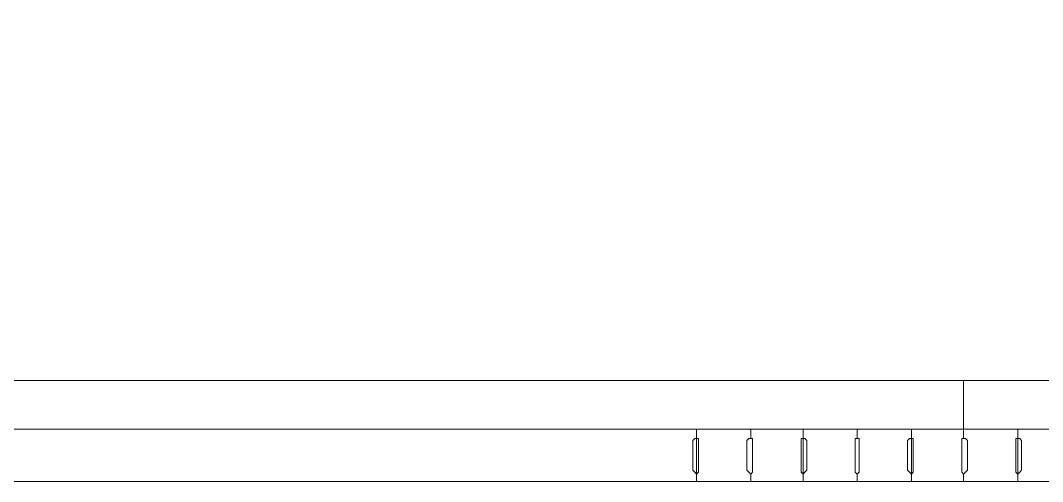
# Model space of a CAD drawing. Header units: millimetres. Extents: x -750 to 104995, y 68 to 66109.
# Drawn here: x 66581 to 72300, y 53164 to 55741 of the extents above; entities that cross this region are included whole.
import ezdxf

# ---------------------------------------------------------------- set-up
doc = ezdxf.new("R2010")
doc.units = ezdxf.units.MM
doc.layers.add('PDF_형상', color=7, linetype='Continuous')

msp = doc.modelspace()

# ---------------------------------------------------------------- linework, layer by layer
at = {"layer": 'PDF_형상', "lineweight": 5}
for points in [[(64836.1, 53456.9), (60175.4, 53456.9), (60175.4, 53728.6), (92329.8, 53728.6), (100282.3, 53728.6), (100282.3, 65160.8)], [(71858.4, 53456.9), (71858.4, 53404.6), (71848, 53404.6), (71848, 53394.2), (71848, 53227), (71848, 53216.5), (71858.4, 53206.1), (71858.4, 53164.3), (71858.4, 53206.1), (71868.9, 53216.5), (71879.3, 53227), (71879.3, 53394.2), (71868.9, 53404.6), (71858.4, 53404.6), (71858.4, 53456.9), (71858.4, 53728.6)], [(70364.1, 53456.9), (70364.1, 53404.6), (70353.7, 53404.6), (70343.2, 53394.2), (70343.2, 53227), (70353.7, 53216.5), (70364.1, 53206.1), (70364.1, 53164.3)], [(70959.7, 53456.9), (70959.7, 53404.6), (70949.3, 53404.6), (70949.3, 53394.2), (70949.3, 53227), (70949.3, 53216.5), (70959.7, 53206.1), (70959.7, 53164.3)], [(71565.8, 53456.9), (71565.8, 53404.6), (71555.4, 53404.6), (71544.9, 53394.2), (71544.9, 53227), (71555.4, 53216.5), (71565.8, 53206.1), (71565.8, 53164.3)], [(72161.5, 53456.9), (72161.5, 53404.6), (72151, 53404.6), (72151, 53394.2), (72151, 53227), (72151, 53216.5), (72161.5, 53206.1), (72161.5, 53164.3)], [(64773.4, 53164.3), (77961.2, 53164.3)]]:
    msp.add_lwpolyline(points, dxfattribs=at)
for points in [[(77961.2, 53456.9), (64836.1, 53456.9)], [(70364.1, 53456.9), (70364.1, 53404.6), (70374.6, 53404.6), (70374.6, 53394.2), (70374.6, 53227), (70374.6, 53216.5), (70364.1, 53206.1), (70364.1, 53164.3)], [(70646.2, 53227), (70656.7, 53216.5), (70667.2, 53206.1), (70667.2, 53164.3), (70667.2, 53206.1), (70677.6, 53216.5), (70677.6, 53227), (70677.6, 53394.2), (70677.6, 53404.6), (70667.2, 53404.6), (70667.2, 53456.9), (70667.2, 53404.6), (70656.7, 53404.6), (70646.2, 53394.2)], [(70959.7, 53456.9), (70959.7, 53404.6), (70970.2, 53404.6), (70980.6, 53394.2), (70980.6, 53227), (70970.2, 53216.5), (70959.7, 53206.1), (70959.7, 53164.3)], [(71262.8, 53404.6), (71252.3, 53404.6), (71252.3, 53394.2), (71252.3, 53227), (71252.3, 53216.5), (71262.8, 53206.1), (71262.8, 53164.3), (71262.8, 53206.1), (71273.2, 53216.5), (71273.2, 53227), (71273.2, 53394.2), (71273.2, 53404.6), (71262.8, 53404.6), (71262.8, 53456.9)], [(71565.8, 53456.9), (71565.8, 53404.6), (71576.3, 53404.6), (71576.3, 53394.2), (71576.3, 53227), (71576.3, 53216.5), (71565.8, 53206.1), (71565.8, 53164.3)], [(72161.5, 53456.9), (72161.5, 53404.6), (72171.9, 53404.6), (72182.4, 53394.2), (72182.4, 53227), (72171.9, 53216.5), (72161.5, 53206.1), (72161.5, 53164.3)]]:
    msp.add_lwpolyline(points, close=True, dxfattribs=at)

doc.saveas('drawing.dxf')
